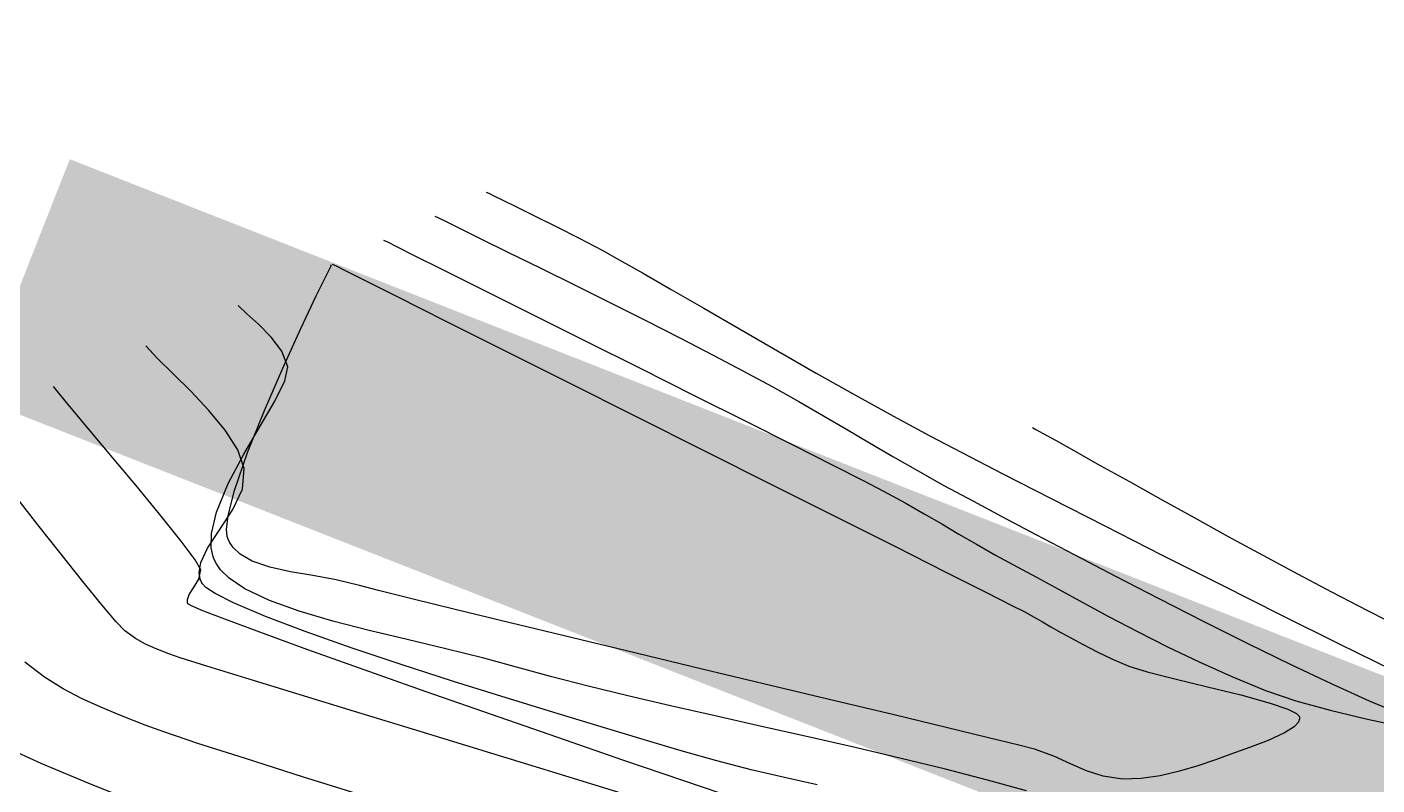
# Model space of a CAD drawing. Header units: feet. Extents: x 26064 to 27719, y 16802 to 28989.
# Drawn here: x 26213.23 to 26255.41, y 18104.32 to 18128 of the extents above; entities that cross this region are included whole.
import ezdxf

# ---------------------------------------------------------------- set-up
doc = ezdxf.new("R2010")
doc.units = ezdxf.units.FT
doc.header["$LTSCALE"] = 50
doc.header["$MEASUREMENT"] = 0
doc.linetypes.add('HIDDEN', pattern=[0.375, 0.25, -0.125])
doc.linetypes.add('HIDN25', pattern=[0.0938, 0.0625, -0.0313])
for name, color, linetype in [('CONT-MJR', 160, 'HIDDEN'), ('CONT-MNR', 55, 'HIDN25'), ('WATER', 5, 'Continuous')]:
    doc.layers.add(name, color=color, linetype=linetype)

msp = doc.modelspace()

# ---------------------------------------------------------------- linework, layer by layer
at = {"layer": 'CONT-MJR', "color": 7}
for p, q in [((26224.37288, 18121.34362, 590), (26224.49274, 18121.28346, 590)), ((26224.49274, 18121.28346, 590), (26224.77754, 18121.14076, 590)), ((26224.77754, 18121.14076, 590), (26225.3093, 18120.87475, 590)), ((26225.3093, 18120.87475, 590), (26226.19084, 18120.43427, 590)), ((26226.19084, 18120.43427, 590), (26227.52141, 18119.76979, 590)), ((26227.52141, 18119.76979, 590), (26229.04302, 18119.00992, 590)), ((26220.09692, 18119.03664, 590), (26219.83063, 18119.30297, 590)), ((26220.46901, 18118.70366, 590), (26220.09692, 18119.03664, 590)), ((26229.04302, 18119.00992, 590), (26230.68818, 18118.188, 590)), ((26220.86249, 18118.31157, 590), (26220.46901, 18118.70366, 590)), ((26221.1929, 18117.86789, 590), (26220.86249, 18118.31157, 590)), ((26230.68818, 18118.188, 590), (26232.38937, 18117.33739, 590)), ((26221.37582, 18117.38016, 590), (26221.1929, 18117.86789, 590)), ((26221.28527, 18116.94443, 590), (26221.37582, 18117.38016, 590)), ((26232.38937, 18117.33739, 590), (26234.07907, 18116.49143, 590)), ((26220.96903, 18116.30772, 590), (26221.28527, 18116.94443, 590)), ((26234.07907, 18116.49143, 590), (26235.68979, 18115.68347, 590)), ((26220.51217, 18115.52463, 590), (26220.96903, 18116.30772, 590)), ((26235.68979, 18115.68347, 590), (26237.15402, 18114.94686, 590)), ((26219.99974, 18114.64975, 590), (26220.51217, 18115.52463, 590)), ((26237.15402, 18114.94686, 590), (26238.40424, 18114.31496, 590)), ((26219.5168, 18113.7377, 590), (26219.99974, 18114.64975, 590)), ((26238.40424, 18114.31496, 590), (26239.37294, 18113.82111, 590)), ((26219.14841, 18112.84308, 590), (26219.5168, 18113.7377, 590)), ((26239.37294, 18113.82111, 590), (26239.99262, 18113.49867, 590)), ((26239.99262, 18113.49867, 590), (26240.66739, 18113.13075, 590)), ((26240.66739, 18113.13075, 590), (26241.26356, 18112.79264, 590)), ((26218.99332, 18112.17662, 590), (26219.14841, 18112.84308, 590)), ((26241.26356, 18112.79264, 590), (26241.81261, 18112.4725, 590)), ((26241.81261, 18112.4725, 590), (26242.34603, 18112.1585, 590)), ((26218.98704, 18111.72385, 590), (26218.99332, 18112.17662, 590)), ((26242.34603, 18112.1585, 590), (26242.89529, 18111.83879, 590)), ((26242.89529, 18111.83879, 590), (26243.49188, 18111.50152, 590)), ((26219.04546, 18111.45097, 590), (26218.98704, 18111.72385, 590)), ((26219.09549, 18111.32453, 590), (26219.04546, 18111.45097, 590)), ((26243.49188, 18111.50152, 590), (26244.16728, 18111.13486, 590)), ((26219.14652, 18111.22742, 590), (26219.09549, 18111.32453, 590)), ((26219.27889, 18111.04015, 590), (26219.14652, 18111.22742, 590)), ((26219.54895, 18110.7756, 590), (26219.27889, 18111.04015, 590)), ((26244.16728, 18111.13486, 590), (26244.77351, 18110.80745, 590)), ((26220.03079, 18110.45046, 590), (26219.54895, 18110.7756, 590)), ((26244.77351, 18110.80745, 590), (26245.45946, 18110.43127, 590)), ((26220.80356, 18110.08209, 590), (26220.03079, 18110.45046, 590)), ((26245.45946, 18110.43127, 590), (26246.21842, 18110.01637, 590)), ((26221.73307, 18109.74787, 590), (26220.80356, 18110.08209, 590)), ((26222.78432, 18109.43904, 590), (26221.73307, 18109.74787, 590)), ((26246.21842, 18110.01637, 590), (26247.04366, 18109.57276, 590)), ((26223.9223, 18109.14689, 590), (26222.78432, 18109.43904, 590)), ((26247.04366, 18109.57276, 590), (26247.92848, 18109.11049, 590)), ((26225.11202, 18108.86268, 590), (26223.9223, 18109.14689, 590)), ((26226.31847, 18108.57768, 590), (26225.11202, 18108.86268, 590)), ((26247.92848, 18109.11049, 590), (26248.86615, 18108.63959, 590)), ((26227.50665, 18108.28316, 590), (26226.31847, 18108.57768, 590)), ((26248.86615, 18108.63959, 590), (26249.84995, 18108.17009, 590)), ((26228.64156, 18107.97039, 590), (26227.50665, 18108.28316, 590)), ((26249.84995, 18108.17009, 590), (26250.87316, 18107.71202, 590)), ((26229.63191, 18107.69313, 590), (26228.64156, 18107.97039, 590)), ((26230.75972, 18107.40363, 590), (26229.63191, 18107.69313, 590)), ((26250.87316, 18107.71202, 590), (26251.92908, 18107.27541, 590)), ((26232.00161, 18107.10322, 590), (26230.75972, 18107.40363, 590)), ((26251.92908, 18107.27541, 590), (26252.87549, 18106.94942, 590)), ((26233.33422, 18106.79327, 590), (26232.00161, 18107.10322, 590)), ((26234.73419, 18106.47513, 590), (26233.33422, 18106.79327, 590)), ((26252.87549, 18106.94942, 590), (26253.94682, 18106.65458, 590)), ((26236.17816, 18106.15017, 590), (26234.73419, 18106.47513, 590)), ((26253.94682, 18106.65458, 590), (26255.11767, 18106.37852, 590)), ((26255.11767, 18106.37852, 590), (26256.36261, 18106.10884, 590)), ((26237.64274, 18105.81973, 590), (26236.17816, 18106.15017, 590)), ((26239.10459, 18105.48517, 590), (26237.64274, 18105.81973, 590)), ((26240.54034, 18105.14785, 590), (26239.10459, 18105.48517, 590)), ((26213.66862, 18104.98877, 595), (26212.93884, 18105.32074, 595)), ((26241.92662, 18104.80912, 590), (26240.54034, 18105.14785, 590)), ((26214.43903, 18104.66565, 595), (26213.66862, 18104.98877, 595)), ((26215.26941, 18104.32907, 595), (26214.43903, 18104.66565, 595)), ((26243.24006, 18104.47034, 590), (26241.92662, 18104.80912, 590)), ((26216.1791, 18103.95674, 595), (26215.26941, 18104.32907, 595)), ((26244.45731, 18104.13286, 590), (26243.24006, 18104.47034, 590))]:
    msp.add_line(p, q, dxfattribs=at)
at = {"layer": 'CONT-MNR', "color": 7}
for p, q in [((26227.58087, 18122.84238, 592), (26227.65564, 18122.80497, 592)), ((26227.65564, 18122.80497, 592), (26227.8194, 18122.72379, 592)), ((26226.0862, 18122.0382, 591), (26226.32678, 18121.9182, 591)), ((26226.32678, 18121.9182, 591), (26226.73869, 18121.71388, 591)), ((26230.48672, 18121.39857, 592), (26231.20019, 18121.02458, 592)), ((26228.27898, 18120.95418, 591), (26229.28252, 18120.45928, 591)), ((26231.20019, 18121.02458, 592), (26231.73554, 18120.72927, 592)), ((26222.72967, 18120.53863, 589), (26222.7351, 18120.54957, 589)), ((26222.76889, 18120.59424, 589), (26222.89154, 18120.53265, 589)), ((26222.89154, 18120.53265, 589), (26223.19281, 18120.38141, 589)), ((26229.28252, 18120.45928, 591), (26230.35208, 18119.93011, 591)), ((26232.46402, 18120.31453, 592), (26233.3539, 18119.80147, 592)), ((26222.26945, 18119.59658, 589), (26222.55487, 18120.18455, 589)), ((26221.78589, 18118.57614, 589), (26222.26945, 18119.59658, 589)), ((26233.3539, 18119.80147, 592), (26234.37344, 18119.21118, 592)), ((26234.37344, 18119.21118, 592), (26235.49089, 18118.56475, 592)), ((26221.22278, 18117.34454, 589), (26221.78589, 18118.57614, 589)), ((26217.29619, 18117.65068, 591), (26216.94357, 18118.03471, 591)), ((26236.67453, 18117.88327, 592), (26237.89261, 18117.18784, 592)), ((26217.78489, 18117.17035, 591), (26217.29619, 18117.65068, 591)), ((26230.12585, 18116.90284, 589), (26232.2395, 18115.84227, 589)), ((26237.89261, 18117.18784, 592), (26239.11338, 18116.49954, 592)), ((26237.34595, 18116.29736, 591), (26238.11223, 18115.85643, 591)), ((26215.89985, 18114.55449, 592), (26215.15447, 18115.44382, 592)), ((26238.84026, 18115.43015, 591), (26239.55563, 18115.00889, 591)), ((26220.01654, 18114.21075, 591), (26219.81302, 18114.79263, 591)), ((26234.39409, 18114.76102, 589), (26236.5154, 18113.69625, 589)), ((26239.55563, 18115.00889, 591), (26240.28388, 18114.58304, 591)), ((26240.28388, 18114.58304, 591), (26241.0506, 18114.14299, 591)), ((26241.0506, 18114.14299, 591), (26241.88134, 18113.67912, 591)), ((26246.76485, 18114.30461, 593), (26247.67649, 18113.795, 593)), ((26219.51608, 18112.74172, 589), (26219.71326, 18113.51881, 589)), ((26236.5154, 18113.69625, 589), (26238.52924, 18112.68515, 589)), ((26247.67649, 18113.795, 593), (26248.65949, 18113.2473, 593)), ((26242.80168, 18113.1818, 591), (26243.69353, 18112.70791, 591)), ((26219.25655, 18112.30472, 591), (26219.66202, 18112.92352, 591)), ((26214.29344, 18111.52952, 593), (26213.5675, 18112.44911, 593)), ((26219.48581, 18112.0779, 589), (26219.46541, 18112.29606, 589)), ((26219.51384, 18111.99523, 589), (26219.48581, 18112.0779, 589)), ((26219.67596, 18111.7385, 589), (26219.56128, 18111.90387, 589)), ((26244.75305, 18112.1463, 591), (26245.9461, 18111.51742, 591)), ((26214.97523, 18110.67462, 593), (26214.29344, 18111.52952, 593)), ((26220.26075, 18111.31407, 589), (26219.89399, 18111.52986, 589)), ((26245.9461, 18111.51742, 591), (26247.2385, 18110.84174, 591)), ((26251.84928, 18111.4949, 593), (26252.93036, 18110.91409, 593)), ((26241.93761, 18110.97264, 589), (26243.18374, 18110.34557, 589)), ((26215.5655, 18109.94822, 593), (26214.97523, 18110.67462, 593)), ((26218.70808, 18110.60389, 591), (26218.67713, 18110.65384, 591)), ((26218.8196, 18110.49335, 591), (26218.70808, 18110.60389, 591)), ((26222.89251, 18110.73086, 589), (26222.16547, 18110.86233, 589)), ((26223.61684, 18110.55359, 589), (26222.89251, 18110.73086, 589)), ((26218.29766, 18110.26474, 592), (26218.43115, 18110.47429, 592)), ((26219.1037, 18110.30277, 591), (26218.8196, 18110.49335, 591)), ((26219.68045, 18110.0074, 591), (26219.1037, 18110.30277, 591)), ((26218.25877, 18109.98314, 592), (26218.24403, 18110.02681, 592)), ((26218.67029, 18109.78478, 592), (26218.37293, 18109.91423, 592)), ((26219.32378, 18109.52755, 592), (26218.67029, 18109.78478, 592)), ((26228.33057, 18109.38004, 589), (26226.64676, 18109.78871, 589)), ((26244.38883, 18109.73572, 589), (26244.69783, 18109.5648, 589)), ((26244.69783, 18109.5648, 589), (26244.96068, 18109.41146, 589)), ((26244.96068, 18109.41146, 589), (26245.22362, 18109.2583, 589)), ((26216.61426, 18108.89389, 593), (26216.28204, 18109.13614, 593)), ((26245.22362, 18109.2583, 589), (26245.53288, 18109.08792, 589)), ((26245.84775, 18108.91666, 589), (26246.22862, 18108.70923, 589)), ((26217.65591, 18108.41423, 593), (26217.26656, 18108.57285, 593)), ((26223.76457, 18107.91445, 592), (26222.00503, 18108.54213, 592)), ((26254.21292, 18108.74297, 592), (26255.90669, 18107.90898, 592)), ((26213.77559, 18107.69199, 594), (26213.16052, 18108.15963, 594)), ((26218.01986, 18108.29288, 593), (26217.65591, 18108.41423, 593)), ((26220.06498, 18107.65905, 593), (26218.84311, 18108.03535, 593)), ((26226.5545, 18107.55272, 591), (26224.92071, 18108.08001, 591)), ((26247.65998, 18108.03025, 589), (26248.23022, 18107.85464, 589)), ((26252.71856, 18108.0803, 591), (26253.9954, 18107.47759, 591)), ((26214.35769, 18107.32292, 594), (26213.77559, 18107.69199, 594)), ((26221.62478, 18107.18137, 593), (26220.06498, 18107.65905, 593)), ((26225.70355, 18107.23078, 592), (26223.76457, 18107.91445, 592)), ((26248.23022, 18107.85464, 589), (26249.09476, 18107.63584, 589)), ((26214.93486, 18107.02008, 594), (26214.35769, 18107.32292, 594)), ((26238.47349, 18106.95006, 589), (26236.4617, 18107.43086, 589)), ((26215.53519, 18106.75113, 594), (26214.93486, 18107.02008, 594)), ((26240.32888, 18106.50592, 589), (26238.47349, 18106.95006, 589)), ((26255.16666, 18106.95086, 591), (26256.19817, 18106.52058, 591)), ((26231.27297, 18106.09974, 591), (26229.79062, 18106.54771, 591)), ((26241.95388, 18106.11545, 589), (26240.32888, 18106.50592, 589)), ((26252.98011, 18106.47137, 589), (26252.99429, 18106.43418, 589)), ((26217.49977, 18105.97527, 594), (26216.91751, 18106.18549, 594)), ((26232.58485, 18105.70794, 591), (26231.27297, 18106.09974, 591)), ((26243.27451, 18105.79569, 589), (26241.95388, 18106.11545, 589)), ((26220.05445, 18105.14193, 594), (26218.5712, 18105.61966, 594)), ((26231.84848, 18105.09865, 592), (26229.82038, 18105.79739, 592)), ((26244.70661, 18105.43637, 589), (26244.21675, 18105.56365, 589)), ((26251.42293, 18105.49345, 589), (26250.84919, 18105.28436, 589)), ((26233.75654, 18104.44587, 592), (26231.84848, 18105.09865, 592)), ((26234.77876, 18105.07282, 591), (26233.66628, 18105.38719, 591)), ((26250.36251, 18105.10517, 589), (26249.81824, 18104.91946, 589)), ((26236.8956, 18104.54793, 591), (26235.8519, 18104.79615, 591)), ((26249.23622, 18104.74693, 589), (26248.63633, 18104.60727, 589)), ((26247.46238, 18104.50536, 589), (26246.85394, 18104.59257, 589))]:
    msp.add_line(p, q, dxfattribs=at)
at = {"layer": 'CONT-MNR', "color": 7, "extrusion": (-0.4408, -0.897605, 0)}
msp.add_line((26227.8194, 18122.72379, 592), (26228.09794, 18122.587, 592), dxfattribs=at)
at = {"layer": 'CONT-MNR', "color": 7, "extrusion": (0.439204, 0.898387, 0)}
msp.add_line((26228.09794, 18122.587, 592), (26228.52343, 18122.37899, 592), dxfattribs=at)
at = {"layer": 'CONT-MNR', "color": 7, "extrusion": (-0.440617, -0.897695, 0)}
msp.add_line((26228.52343, 18122.37899, 592), (26229.12647, 18122.083, 592), dxfattribs=at)
at = {"layer": 'CONT-MNR', "color": 7, "extrusion": (-0.448111, -0.893978, 0)}
msp.add_line((26225.97688, 18122.093, 591), (26226.0862, 18122.0382, 591), dxfattribs=at)
at = {"layer": 'CONT-MNR', "color": 7, "extrusion": (-0.445435, -0.895314, 0)}
msp.add_line((26229.12647, 18122.083, 592), (26229.78819, 18121.75378, 592), dxfattribs=at)
at = {"layer": 'CONT-MNR', "color": 7, "extrusion": (0.442776, 0.896632, 0)}
msp.add_line((26226.73869, 18121.71388, 591), (26227.3727, 18121.4008, 591), dxfattribs=at)
at = {"layer": 'CONT-MNR', "color": 7, "extrusion": (-0.453276, -0.89137, 0)}
msp.add_line((26229.78819, 18121.75378, 592), (26230.48672, 18121.39857, 592), dxfattribs=at)
at = {"layer": 'CONT-MNR', "color": 7, "extrusion": (-0.442035, -0.896998, 0)}
msp.add_line((26227.3727, 18121.4008, 591), (26228.27898, 18120.95418, 591), dxfattribs=at)
at = {"layer": 'CONT-MNR', "color": 7, "extrusion": (0.494753, 0.869034, 0)}
msp.add_line((26231.73554, 18120.72927, 592), (26232.46402, 18120.31453, 592), dxfattribs=at)
at = {"layer": 'CONT-MNR', "color": 7, "extrusion": (0.897043, -0.441943, 0)}
msp.add_line((26222.55487, 18120.18455, 589), (26222.68769, 18120.45415, 589), dxfattribs=at)
at = {"layer": 'CONT-MNR', "color": 7, "extrusion": (0.895562, -0.444936, 0)}
msp.add_line((26222.68769, 18120.45415, 589), (26222.72967, 18120.53863, 589), dxfattribs=at)
at = {"layer": 'CONT-MNR', "color": 7, "extrusion": (0.772079, 0.635527, 0)}
msp.add_line((26222.72391, 18120.56369, 589), (26222.71769, 18120.57124, 589), dxfattribs=at)
at = {"layer": 'CONT-MNR', "color": 7, "extrusion": (0.77788, 0.628413, 0)}
msp.add_line((26222.73327, 18120.55209, 589), (26222.72391, 18120.56369, 589), dxfattribs=at)
at = {"layer": 'CONT-MNR', "color": 7, "extrusion": (0.809343, 0.587337, 0)}
msp.add_line((26222.7351, 18120.54957, 589), (26222.73327, 18120.55209, 589), dxfattribs=at)
at = {"layer": 'CONT-MNR', "color": 7, "extrusion": (-0.448552, -0.893757, 0)}
msp.add_line((26223.19281, 18120.38141, 589), (26223.77572, 18120.08886, 589), dxfattribs=at)
at = {"layer": 'CONT-MNR', "color": 7, "extrusion": (-0.44848, -0.893793, 0)}
msp.add_line((26223.77572, 18120.08886, 589), (26224.77257, 18119.58867, 589), dxfattribs=at)
at = {"layer": 'CONT-MNR', "color": 7, "extrusion": (0.445416, 0.895324, 0)}
msp.add_line((26230.35208, 18119.93011, 591), (26231.45639, 18119.38072, 591), dxfattribs=at)
at = {"layer": 'CONT-MNR', "color": 7, "extrusion": (-0.448442, -0.893812, 0)}
msp.add_line((26224.77257, 18119.58867, 589), (26226.31817, 18118.81321, 589), dxfattribs=at)
at = {"layer": 'CONT-MNR', "color": 7, "extrusion": (0.448284, 0.893891, 0)}
msp.add_line((26231.45639, 18119.38072, 591), (26232.56423, 18118.82515, 591), dxfattribs=at)
at = {"layer": 'CONT-MNR', "color": 7, "extrusion": (-0.448434, -0.893816, 0)}
msp.add_line((26226.31817, 18118.81321, 589), (26228.12734, 18117.90554, 589), dxfattribs=at)
at = {"layer": 'CONT-MNR', "color": 7, "extrusion": (0.452277, 0.891877, 0)}
msp.add_line((26232.56423, 18118.82515, 591), (26233.64434, 18118.27741, 591), dxfattribs=at)
at = {"layer": 'CONT-MNR', "color": 7, "extrusion": (-0.49896, -0.866625, 0)}
msp.add_line((26235.49089, 18118.56475, 592), (26236.67453, 18117.88327, 592), dxfattribs=at)
at = {"layer": 'CONT-MNR', "color": 7, "extrusion": (-0.457825, -0.889042, 0)}
msp.add_line((26233.64434, 18118.27741, 591), (26234.66548, 18117.75156, 591), dxfattribs=at)
at = {"layer": 'CONT-MNR', "color": 7, "extrusion": (0.448447, 0.893809, 0)}
msp.add_line((26228.12734, 18117.90554, 589), (26230.12585, 18116.90284, 589), dxfattribs=at)
at = {"layer": 'CONT-MNR', "color": 7, "extrusion": (-0.465728, -0.884928, 0)}
msp.add_line((26234.66548, 18117.75156, 591), (26235.59641, 18117.26163, 591), dxfattribs=at)
at = {"layer": 'CONT-MNR', "color": 7, "extrusion": (0.917309, -0.398176, 0)}
msp.add_line((26220.64584, 18116.01538, 589), (26221.22278, 18117.34454, 589), dxfattribs=at)
at = {"layer": 'CONT-MNR', "color": 7, "extrusion": (-0.701294, -0.712872, 0)}
msp.add_line((26218.34529, 18116.61905, 591), (26217.78489, 18117.17035, 591), dxfattribs=at)
at = {"layer": 'CONT-MNR', "color": 7, "extrusion": (-0.477048, -0.878877, 0)}
msp.add_line((26235.59641, 18117.26163, 591), (26236.51586, 18116.76255, 591), dxfattribs=at)
at = {"layer": 'CONT-MNR', "color": 7, "extrusion": (0.772535, 0.634973, 0)}
msp.add_line((26214.51558, 18116.20792, 592), (26214.05651, 18116.76644, 592), dxfattribs=at)
at = {"layer": 'CONT-MNR', "color": 7, "extrusion": (0.724609, 0.68916, 0)}
msp.add_line((26218.91303, 18116.02211, 591), (26218.34529, 18116.61905, 591), dxfattribs=at)
at = {"layer": 'CONT-MNR', "color": 7, "extrusion": (0.488881, 0.872351, 0)}
msp.add_line((26236.51586, 18116.76255, 591), (26237.34595, 18116.29736, 591), dxfattribs=at)
at = {"layer": 'CONT-MNR', "color": 7, "extrusion": (-0.484513, -0.874784, 0)}
msp.add_line((26239.11338, 18116.49954, 592), (26240.30512, 18115.83948, 592), dxfattribs=at)
at = {"layer": 'CONT-MNR', "color": 7, "extrusion": (0.767162, 0.641454, 0)}
msp.add_line((26215.15447, 18115.44382, 592), (26214.51558, 18116.20792, 592), dxfattribs=at)
at = {"layer": 'CONT-MNR', "color": 7, "extrusion": (0.770472, 0.637473, 0)}
msp.add_line((26219.42373, 18115.40486, 591), (26218.91303, 18116.02211, 591), dxfattribs=at)
at = {"layer": 'CONT-MNR', "color": 7, "extrusion": (0.928518, -0.371288, 0)}
msp.add_line((26220.12076, 18114.70227, 589), (26220.64584, 18116.01538, 589), dxfattribs=at)
at = {"layer": 'CONT-MNR', "color": 7, "extrusion": (-0.448527, -0.893769, 0)}
msp.add_line((26232.2395, 18115.84227, 589), (26234.39409, 18114.76102, 589), dxfattribs=at)
at = {"layer": 'CONT-MNR', "color": 7, "extrusion": (0.505282, 0.862954, 0)}
msp.add_line((26238.11223, 18115.85643, 591), (26238.84026, 18115.43015, 591), dxfattribs=at)
at = {"layer": 'CONT-MNR', "color": 7, "extrusion": (-0.475162, -0.879899, 0)}
msp.add_line((26240.30512, 18115.83948, 592), (26241.43607, 18115.22874, 592), dxfattribs=at)
at = {"layer": 'CONT-MNR', "color": 7, "extrusion": (0.843853, 0.536575, 0)}
msp.add_line((26219.81302, 18114.79263, 591), (26219.42373, 18115.40486, 591), dxfattribs=at)
at = {"layer": 'CONT-MNR', "color": 7, "extrusion": (-0.465025, -0.885298, 0)}
msp.add_line((26241.43607, 18115.22874, 592), (26242.43476, 18114.70415, 592), dxfattribs=at)
at = {"layer": 'CONT-MNR', "color": 7, "extrusion": (0.482006, 0.876168, 0)}
msp.add_line((26244.64542, 18115.48563, 593), (26244.75135, 18115.42735, 593), dxfattribs=at)
at = {"layer": 'CONT-MNR', "color": 7, "extrusion": (-0.483725, -0.87522, 0)}
msp.add_line((26244.75135, 18115.42735, 593), (26244.98016, 18115.30089, 593), dxfattribs=at)
at = {"layer": 'CONT-MNR', "color": 7, "extrusion": (-0.485762, -0.874091, 0)}
msp.add_line((26244.98016, 18115.30089, 593), (26245.36352, 18115.08785, 593), dxfattribs=at)
at = {"layer": 'CONT-MNR', "color": 7, "extrusion": (0.48742, 0.873167, 0)}
msp.add_line((26245.36352, 18115.08785, 593), (26245.9433, 18114.7642, 593), dxfattribs=at)
at = {"layer": 'CONT-MNR', "color": 7, "extrusion": (0.488219, 0.872721, 0)}
msp.add_line((26245.9433, 18114.7642, 593), (26246.76485, 18114.30461, 593), dxfattribs=at)
at = {"layer": 'CONT-MNR', "color": 7, "extrusion": (0.768217, 0.64019, 0)}
msp.add_line((26216.67838, 18113.62027, 592), (26215.89985, 18114.55449, 592), dxfattribs=at)
at = {"layer": 'CONT-MNR', "color": 7, "extrusion": (0.945519, -0.325566, 0)}
msp.add_line((26219.71326, 18113.51881, 589), (26220.12076, 18114.70227, 589), dxfattribs=at)
at = {"layer": 'CONT-MNR', "color": 7, "extrusion": (-0.45985, -0.887996, 0)}
msp.add_line((26242.43476, 18114.70415, 592), (26243.71655, 18114.04038, 592), dxfattribs=at)
at = {"layer": 'CONT-MNR', "color": 7, "extrusion": (0.996011, -0.08923, 0)}
msp.add_line((26219.9584, 18113.56182, 591), (26220.01654, 18114.21075, 591), dxfattribs=at)
at = {"layer": 'CONT-MNR', "color": 7, "extrusion": (0.456546, 0.8897, 0)}
msp.add_line((26243.71655, 18114.04038, 592), (26245.22537, 18113.26613, 592), dxfattribs=at)
at = {"layer": 'CONT-MNR', "color": 7, "extrusion": (0.772697, 0.634774, 0)}
msp.add_line((26217.41672, 18112.7215, 592), (26216.67838, 18113.62027, 592), dxfattribs=at)
at = {"layer": 'CONT-MNR', "color": 7, "extrusion": (0.906993, -0.421146, 0)}
msp.add_line((26219.66202, 18112.92352, 591), (26219.9584, 18113.56182, 591), dxfattribs=at)
at = {"layer": 'CONT-MNR', "color": 7, "extrusion": (-0.475397, -0.879771, 0)}
msp.add_line((26241.88134, 18113.67912, 591), (26242.80168, 18113.1818, 591), dxfattribs=at)
at = {"layer": 'CONT-MNR', "color": 7, "extrusion": (0.786524, 0.61756, 0)}
msp.add_line((26213.5675, 18112.44911, 593), (26212.84477, 18113.36958, 593), dxfattribs=at)
at = {"layer": 'CONT-MNR', "color": 7, "extrusion": (-0.454032, -0.890985, 0)}
msp.add_line((26245.22537, 18113.26613, 592), (26246.90517, 18112.41013, 592), dxfattribs=at)
at = {"layer": 'CONT-MNR', "color": 7, "extrusion": (-0.484689, -0.874687, 0)}
msp.add_line((26248.65949, 18113.2473, 593), (26249.69511, 18112.67343, 593), dxfattribs=at)
at = {"layer": 'CONT-MNR', "color": 7, "extrusion": (0.781628, 0.623745, 0)}
msp.add_line((26218.04154, 18111.93852, 592), (26217.41672, 18112.7215, 592), dxfattribs=at)
at = {"layer": 'CONT-MNR', "color": 7, "extrusion": (0.993599, -0.112966, 0)}
msp.add_line((26219.46541, 18112.29606, 589), (26219.51608, 18112.74172, 589), dxfattribs=at)
at = {"layer": 'CONT-MNR', "color": 7, "extrusion": (0.44885, 0.893607, 0)}
msp.add_line((26238.52924, 18112.68515, 589), (26240.36137, 18111.76489, 589), dxfattribs=at)
at = {"layer": 'CONT-MNR', "color": 7, "extrusion": (-0.468337, -0.88355, 0)}
msp.add_line((26243.69353, 18112.70791, 591), (26244.75305, 18112.1463, 591), dxfattribs=at)
at = {"layer": 'CONT-MNR', "color": 7, "extrusion": (-0.481842, -0.876258, 0)}
msp.add_line((26249.69511, 18112.67343, 593), (26250.76462, 18112.08532, 593), dxfattribs=at)
at = {"layer": 'CONT-MNR', "color": 7, "extrusion": (0.837395, -0.546598, 0)}
msp.add_line((26218.87114, 18111.71427, 591), (26219.25655, 18112.30472, 591), dxfattribs=at)
at = {"layer": 'CONT-MNR', "color": 7, "extrusion": (-0.451851, -0.892094, 0)}
msp.add_line((26246.90517, 18112.41013, 592), (26248.69989, 18111.5011, 592), dxfattribs=at)
at = {"layer": 'CONT-MNR', "color": 7, "extrusion": (0.801418, 0.598104, 0)}
msp.add_line((26218.4795, 18111.35169, 592), (26218.04154, 18111.93852, 592), dxfattribs=at)
at = {"layer": 'CONT-MNR', "color": 7, "extrusion": (0.887497, 0.460813, 0)}
msp.add_line((26219.56128, 18111.90387, 589), (26219.51384, 18111.99523, 589), dxfattribs=at)
at = {"layer": 'CONT-MNR', "color": 7, "extrusion": (0.478095, 0.878308, 0)}
msp.add_line((26250.76462, 18112.08532, 593), (26251.84928, 18111.4949, 593), dxfattribs=at)
at = {"layer": 'CONT-MNR', "color": 7, "extrusion": (0.906994, -0.421143, 0)}
msp.add_line((26218.66405, 18111.26827, 591), (26218.87114, 18111.71427, 591), dxfattribs=at)
at = {"layer": 'CONT-MNR', "color": 7, "extrusion": (-0.69138, -0.722491, 0)}
msp.add_line((26219.89399, 18111.52986, 589), (26219.67596, 18111.7385, 589), dxfattribs=at)
at = {"layer": 'CONT-MNR', "color": 7, "extrusion": (-0.449086, -0.893488, 0)}
msp.add_line((26240.36137, 18111.76489, 589), (26241.93761, 18110.97264, 589), dxfattribs=at)
at = {"layer": 'CONT-MNR', "color": 7, "extrusion": (-0.449743, -0.893158, 0)}
msp.add_line((26248.69989, 18111.5011, 592), (26250.55346, 18110.56775, 592), dxfattribs=at)
at = {"layer": 'CONT-MNR', "color": 7, "extrusion": (0.867741, 0.497017, 0)}
msp.add_line((26218.65726, 18111.04134, 592), (26218.4795, 18111.35169, 592), dxfattribs=at)
at = {"layer": 'CONT-MNR', "color": 7, "extrusion": (0.982364, -0.186978, 0)}
msp.add_line((26218.60233, 18110.75277, 592), (26218.65726, 18111.04134, 592), dxfattribs=at)
at = {"layer": 'CONT-MNR', "color": 7, "extrusion": (0.986305, -0.164932, 0)}
msp.add_line((26218.61118, 18110.95212, 591), (26218.66405, 18111.26827, 591), dxfattribs=at)
at = {"layer": 'CONT-MNR', "color": 7, "extrusion": (-0.326592, -0.945165, 0)}
msp.add_line((26220.82033, 18111.12071, 589), (26220.26075, 18111.31407, 589), dxfattribs=at)
at = {"layer": 'CONT-MNR', "color": 7, "extrusion": (-0.211508, -0.977376, 0)}
msp.add_line((26221.465, 18110.9812, 589), (26220.82033, 18111.12071, 589), dxfattribs=at)
at = {"layer": 'CONT-MNR', "color": 7, "extrusion": (-0.167315, -0.985903, 0)}
msp.add_line((26222.16547, 18110.86233, 589), (26221.465, 18110.9812, 589), dxfattribs=at)
at = {"layer": 'CONT-MNR', "color": 7, "extrusion": (0.85193, -0.523656, 0)}
msp.add_line((26218.43115, 18110.47429, 592), (26218.60233, 18110.75277, 592), dxfattribs=at)
at = {"layer": 'CONT-MNR', "color": 7, "extrusion": (0.989719, 0.143023, 0)}
msp.add_line((26218.64022, 18110.75116, 591), (26218.61118, 18110.95212, 591), dxfattribs=at)
at = {"layer": 'CONT-MNR', "color": 7, "extrusion": (0.935035, 0.354555, 0)}
msp.add_line((26218.67713, 18110.65384, 591), (26218.64022, 18110.75116, 591), dxfattribs=at)
at = {"layer": 'CONT-MNR', "color": 7, "extrusion": (-0.259663, -0.965699, 0)}
msp.add_line((26224.2159, 18110.39251, 589), (26223.61684, 18110.55359, 589), dxfattribs=at)
at = {"layer": 'CONT-MNR', "color": 7, "extrusion": (-0.459323, -0.888269, 0)}
msp.add_line((26247.2385, 18110.84174, 591), (26248.5961, 18110.13972, 591), dxfattribs=at)
at = {"layer": 'CONT-MNR', "color": 7, "extrusion": (-0.447509, -0.894279, 0)}
msp.add_line((26250.55346, 18110.56775, 592), (26252.40982, 18109.6388, 592), dxfattribs=at)
at = {"layer": 'CONT-MNR', "color": 7, "extrusion": (0.467073, 0.884219, 0)}
msp.add_line((26252.93036, 18110.91409, 593), (26253.98912, 18110.35482, 593), dxfattribs=at)
at = {"layer": 'CONT-MNR', "color": 7, "extrusion": (0.937128, -0.348985, 0)}
msp.add_line((26218.24312, 18110.11828, 592), (26218.29766, 18110.26474, 592), dxfattribs=at)
at = {"layer": 'CONT-MNR', "color": 7, "extrusion": (0.999951, 0.009928, 0)}
msp.add_line((26218.24403, 18110.02681, 592), (26218.24312, 18110.11828, 592), dxfattribs=at)
at = {"layer": 'CONT-MNR', "color": 7, "extrusion": (-0.244277, -0.969705, 0)}
msp.add_line((26225.25054, 18110.13187, 589), (26224.2159, 18110.39251, 589), dxfattribs=at)
at = {"layer": 'CONT-MNR', "color": 7, "extrusion": (-0.238677, -0.971099, 0)}
msp.add_line((26226.64676, 18109.78871, 589), (26225.25054, 18110.13187, 589), dxfattribs=at)
at = {"layer": 'CONT-MNR', "color": 7, "extrusion": (-0.450429, -0.892812, 0)}
msp.add_line((26243.18374, 18110.34557, 589), (26244.02555, 18109.92088, 589), dxfattribs=at)
at = {"layer": 'CONT-MNR', "color": 7, "extrusion": (-0.454161, -0.89092, 0)}
msp.add_line((26248.5961, 18110.13972, 591), (26249.98476, 18109.43184, 591), dxfattribs=at)
at = {"layer": 'CONT-MNR', "color": 7, "extrusion": (0.460269, 0.887779, 0)}
msp.add_line((26253.98912, 18110.35482, 593), (26255.11226, 18109.77253, 593), dxfattribs=at)
at = {"layer": 'CONT-MNR', "color": 7, "extrusion": (0.763762, 0.645498, 0)}
msp.add_line((26216.01689, 18109.41412, 593), (26215.5655, 18109.94822, 593), dxfattribs=at)
at = {"layer": 'CONT-MNR', "color": 7, "extrusion": (0.689695, 0.7241, 0)}
msp.add_line((26218.27547, 18109.96723, 592), (26218.25877, 18109.98314, 592), dxfattribs=at)
at = {"layer": 'CONT-MNR', "color": 7, "extrusion": (-0.477797, -0.87847, 0)}
msp.add_line((26218.37293, 18109.91423, 592), (26218.27547, 18109.96723, 592), dxfattribs=at)
at = {"layer": 'CONT-MNR', "color": 7, "extrusion": (-0.392396, -0.919797, 0)}
msp.add_line((26220.6763, 18109.58256, 591), (26219.68045, 18110.0074, 591), dxfattribs=at)
at = {"layer": 'CONT-MNR', "color": 7, "extrusion": (0.454103, 0.890949, 0)}
msp.add_line((26244.02555, 18109.92088, 589), (26244.38883, 18109.73572, 589), dxfattribs=at)
at = {"layer": 'CONT-MNR', "color": 7, "extrusion": (-0.455538, -0.890216, 0)}
msp.add_line((26255.11226, 18109.77253, 593), (26256.36412, 18109.13193, 593), dxfattribs=at)
at = {"layer": 'CONT-MNR', "color": 7, "extrusion": (0.723601, 0.690219, 0)}
msp.add_line((26216.28204, 18109.13614, 593), (26216.01689, 18109.41412, 593), dxfattribs=at)
at = {"layer": 'CONT-MNR', "color": 7, "extrusion": (0.349876, 0.936796, 0)}
msp.add_line((26220.49981, 18109.08833, 592), (26219.32378, 18109.52755, 592), dxfattribs=at)
at = {"layer": 'CONT-MNR', "color": 7, "extrusion": (-0.354914, -0.934899, 0)}
msp.add_line((26221.92162, 18109.1098, 591), (26220.6763, 18109.58256, 591), dxfattribs=at)
at = {"layer": 'CONT-MNR', "color": 7, "extrusion": (-0.23423, -0.972181, 0)}
msp.add_line((26230.22796, 18108.9229, 589), (26228.33057, 18109.38004, 589), dxfattribs=at)
at = {"layer": 'CONT-MNR', "color": 7, "extrusion": (0.447485, 0.894291, 0)}
msp.add_line((26249.98476, 18109.43184, 591), (26251.37029, 18108.73854, 591), dxfattribs=at)
at = {"layer": 'CONT-MNR', "color": 7, "extrusion": (-0.44494, -0.89556, 0)}
msp.add_line((26252.40982, 18109.6388, 592), (26254.21292, 18108.74297, 592), dxfattribs=at)
at = {"layer": 'CONT-MNR', "color": 7, "extrusion": (-0.482575, -0.875855, 0)}
msp.add_line((26216.93089, 18108.71943, 593), (26216.61426, 18108.89389, 593), dxfattribs=at)
at = {"layer": 'CONT-MNR', "color": 7, "extrusion": (-0.341105, -0.940025, 0)}
msp.add_line((26222.00503, 18108.54213, 592), (26220.49981, 18109.08833, 592), dxfattribs=at)
at = {"layer": 'CONT-MNR', "color": 7, "extrusion": (-0.332473, -0.943113, 0)}
msp.add_line((26223.35642, 18108.60399, 591), (26221.92162, 18109.1098, 591), dxfattribs=at)
at = {"layer": 'CONT-MNR', "color": 7, "extrusion": (-0.233246, -0.972418, 0)}
msp.add_line((26232.26494, 18108.4343, 589), (26230.22796, 18108.9229, 589), dxfattribs=at)
at = {"layer": 'CONT-MNR', "color": 7, "extrusion": (0.477816, 0.87846, 0)}
msp.add_line((26245.53288, 18109.08792, 589), (26245.84775, 18108.91666, 589), dxfattribs=at)
at = {"layer": 'CONT-MNR', "color": 7, "extrusion": (-0.400181, -0.916436, 0)}
msp.add_line((26217.26656, 18108.57285, 593), (26216.93089, 18108.71943, 593), dxfattribs=at)
at = {"layer": 'CONT-MNR', "color": 7, "extrusion": (-0.31762, -0.948218, 0)}
msp.add_line((26224.92071, 18108.08001, 591), (26223.35642, 18108.60399, 591), dxfattribs=at)
at = {"layer": 'CONT-MNR', "color": 7, "extrusion": (-0.232674, -0.972555, 0)}
msp.add_line((26234.36752, 18107.93128, 589), (26232.26494, 18108.4343, 589), dxfattribs=at)
at = {"layer": 'CONT-MNR', "color": 7, "extrusion": (-0.46258, -0.886578, 0)}
msp.add_line((26246.22862, 18108.70923, 589), (26246.66478, 18108.48166, 589), dxfattribs=at)
at = {"layer": 'CONT-MNR', "color": 7, "extrusion": (-0.434155, -0.900838, 0)}
msp.add_line((26246.66478, 18108.48166, 589), (26247.14548, 18108.24999, 589), dxfattribs=at)
at = {"layer": 'CONT-MNR', "color": 7, "extrusion": (-0.438718, -0.898625, 0)}
msp.add_line((26251.37029, 18108.73854, 591), (26252.71856, 18108.0803, 591), dxfattribs=at)
at = {"layer": 'CONT-MNR', "color": 7, "extrusion": (-0.298553, -0.954393, 0)}
msp.add_line((26218.84311, 18108.03535, 593), (26218.01986, 18108.29288, 593), dxfattribs=at)
at = {"layer": 'CONT-MNR', "color": 7, "extrusion": (-0.392766, -0.919638, 0)}
msp.add_line((26247.14548, 18108.24999, 589), (26247.65998, 18108.03025, 589), dxfattribs=at)
at = {"layer": 'CONT-MNR', "color": 7, "extrusion": (-0.232415, -0.972617, 0)}
msp.add_line((26236.4617, 18107.43086, 589), (26234.36752, 18107.93128, 589), dxfattribs=at)
at = {"layer": 'CONT-MNR', "color": 7, "extrusion": (-0.234818, -0.972039, 0)}
msp.add_line((26249.09476, 18107.63584, 589), (26250.11538, 18107.38928, 589), dxfattribs=at)
at = {"layer": 'CONT-MNR', "color": 7, "extrusion": (-0.292376, -0.956303, 0)}
msp.add_line((26223.46182, 18106.61972, 593), (26221.62478, 18107.18137, 593), dxfattribs=at)
at = {"layer": 'CONT-MNR', "color": 7, "extrusion": (-0.329913, -0.944011, 0)}
msp.add_line((26227.74711, 18106.5166, 592), (26225.70355, 18107.23078, 592), dxfattribs=at)
at = {"layer": 'CONT-MNR', "color": 7, "extrusion": (-0.299434, -0.954117, 0)}
msp.add_line((26228.1978, 18107.037, 591), (26226.5545, 18107.55272, 591), dxfattribs=at)
at = {"layer": 'CONT-MNR', "color": 7, "extrusion": (-0.24188, -0.970306, 0)}
msp.add_line((26250.11538, 18107.38928, 589), (26251.15385, 18107.13041, 589), dxfattribs=at)
at = {"layer": 'CONT-MNR', "color": 7, "extrusion": (0.410148, 0.912019, 0)}
msp.add_line((26253.9954, 18107.47759, 591), (26255.16666, 18106.95086, 591), dxfattribs=at)
at = {"layer": 'CONT-MNR', "color": 7, "extrusion": (0.379708, 0.925107, 0)}
msp.add_line((26216.18671, 18106.48371, 594), (26215.53519, 18106.75113, 594), dxfattribs=at)
at = {"layer": 'CONT-MNR', "color": 7, "extrusion": (0.29364, 0.955916, 0)}
msp.add_line((26229.79062, 18106.54771, 591), (26228.1978, 18107.037, 591), dxfattribs=at)
at = {"layer": 'CONT-MNR', "color": 7, "extrusion": (-0.268354, -0.96332, 0)}
msp.add_line((26251.15385, 18107.13041, 589), (26252.07198, 18106.87465, 589), dxfattribs=at)
at = {"layer": 'CONT-MNR', "color": 7, "extrusion": (0.326957, 0.945039, 0)}
msp.add_line((26252.07198, 18106.87465, 589), (26252.62694, 18106.68265, 589), dxfattribs=at)
at = {"layer": 'CONT-MNR', "color": 7, "extrusion": (-0.377833, -0.925874, 0)}
msp.add_line((26216.91751, 18106.18549, 594), (26216.18671, 18106.48371, 594), dxfattribs=at)
at = {"layer": 'CONT-MNR', "color": 7, "extrusion": (0.292528, 0.956257, 0)}
msp.add_line((26225.51541, 18105.9915, 593), (26223.46182, 18106.61972, 593), dxfattribs=at)
at = {"layer": 'CONT-MNR', "color": 7, "extrusion": (-0.327735, -0.94477, 0)}
msp.add_line((26229.82038, 18105.79739, 592), (26227.74711, 18106.5166, 592), dxfattribs=at)
at = {"layer": 'CONT-MNR', "color": 7, "extrusion": (-0.444332, -0.895862, 0)}
msp.add_line((26252.62694, 18106.68265, 589), (26252.89199, 18106.55119, 589), dxfattribs=at)
at = {"layer": 'CONT-MNR', "color": 7, "extrusion": (-0.671293, -0.741192, 0)}
msp.add_line((26252.89199, 18106.55119, 589), (26252.98011, 18106.47137, 589), dxfattribs=at)
at = {"layer": 'CONT-MNR', "color": 7, "extrusion": (0.935186, -0.354157, 0)}
msp.add_line((26252.99315, 18106.38363, 589), (26252.95524, 18106.28354, 589), dxfattribs=at)
at = {"layer": 'CONT-MNR', "color": 7, "extrusion": (0.999745, -0.022604, 0)}
msp.add_line((26252.99429, 18106.43418, 589), (26252.99315, 18106.38363, 589), dxfattribs=at)
at = {"layer": 'CONT-MNR', "color": 7, "extrusion": (-0.315004, -0.94909, 0)}
msp.add_line((26218.5712, 18105.61966, 594), (26217.49977, 18105.97527, 594), dxfattribs=at)
at = {"layer": 'CONT-MNR', "color": 7, "extrusion": (-0.293114, -0.956078, 0)}
msp.add_line((26227.72486, 18105.31413, 593), (26225.51541, 18105.9915, 593), dxfattribs=at)
at = {"layer": 'CONT-MNR', "color": 7, "extrusion": (-0.411407, 0.911452, 0)}
msp.add_line((26252.51757, 18105.94444, 589), (26252.00643, 18105.71372, 589), dxfattribs=at)
at = {"layer": 'CONT-MNR', "color": 7, "extrusion": (0.536157, -0.844118, 0)}
msp.add_line((26252.8192, 18106.13602, 589), (26252.51757, 18105.94444, 589), dxfattribs=at)
at = {"layer": 'CONT-MNR', "color": 7, "extrusion": (0.73513, -0.677926, 0)}
msp.add_line((26252.95524, 18106.28354, 589), (26252.8192, 18106.13602, 589), dxfattribs=at)
at = {"layer": 'CONT-MNR', "color": 7, "extrusion": (-0.284351, -0.95872, 0)}
msp.add_line((26233.66628, 18105.38719, 591), (26232.58485, 18105.70794, 591), dxfattribs=at)
at = {"layer": 'CONT-MNR', "color": 7, "extrusion": (-0.239114, -0.970991, 0)}
msp.add_line((26244.21675, 18105.56365, 589), (26243.27451, 18105.79569, 589), dxfattribs=at)
at = {"layer": 'CONT-MNR', "color": 7, "extrusion": (0.35318, -0.935556, 0)}
msp.add_line((26252.00643, 18105.71372, 589), (26251.42293, 18105.49345, 589), dxfattribs=at)
at = {"layer": 'CONT-MNR', "color": 7, "extrusion": (-0.302357, -0.953195, 0)}
msp.add_line((26221.8722, 18104.56533, 594), (26220.05445, 18105.14193, 594), dxfattribs=at)
at = {"layer": 'CONT-MNR', "color": 7, "extrusion": (-0.294091, -0.955778, 0)}
msp.add_line((26230.02947, 18104.60501, 593), (26227.72486, 18105.31413, 593), dxfattribs=at)
at = {"layer": 'CONT-MNR', "color": 7, "extrusion": (-0.249649, -0.968336, 0)}
msp.add_line((26235.8519, 18104.79615, 591), (26234.77876, 18105.07282, 591), dxfattribs=at)
at = {"layer": 'CONT-MNR', "color": 7, "extrusion": (0.334273, 0.942476, 0)}
msp.add_line((26245.31429, 18105.22085, 589), (26244.70661, 18105.43637, 589), dxfattribs=at)
at = {"layer": 'CONT-MNR', "color": 7, "extrusion": (0.411189, 0.91155, 0)}
msp.add_line((26245.8368, 18104.98515, 589), (26245.31429, 18105.22085, 589), dxfattribs=at)
at = {"layer": 'CONT-MNR', "color": 7, "extrusion": (0.345522, -0.938411, 0)}
msp.add_line((26250.84919, 18105.28436, 589), (26250.36251, 18105.10517, 589), dxfattribs=at)
at = {"layer": 'CONT-MNR', "color": 7, "extrusion": (-0.40825, -0.91287, 0)}
msp.add_line((26246.33105, 18104.76411, 589), (26245.8368, 18104.98515, 589), dxfattribs=at)
at = {"layer": 'CONT-MNR', "color": 7, "extrusion": (-0.311717, -0.950175, 0)}
msp.add_line((26246.85394, 18104.59257, 589), (26246.33105, 18104.76411, 589), dxfattribs=at)
at = {"layer": 'CONT-MNR', "color": 7, "extrusion": (0.284211, -0.958762, 0)}
msp.add_line((26249.81824, 18104.91946, 589), (26249.23622, 18104.74693, 589), dxfattribs=at)
at = {"layer": 'CONT-MNR', "color": 7, "extrusion": (-0.299858, -0.953984, 0)}
msp.add_line((26223.94711, 18103.91314, 594), (26221.8722, 18104.56533, 594), dxfattribs=at)
at = {"layer": 'CONT-MNR', "color": 7, "extrusion": (-0.295486, -0.955347, 0)}
msp.add_line((26232.36857, 18103.88154, 593), (26230.02947, 18104.60501, 593), dxfattribs=at)
at = {"layer": 'CONT-MNR', "color": 7, "extrusion": (-0.321344, -0.946962, 0)}
msp.add_line((26235.4697, 18103.86452, 592), (26233.75654, 18104.44587, 592), dxfattribs=at)
at = {"layer": 'CONT-MNR', "color": 7, "extrusion": (-0.218238, -0.975896, 0)}
msp.add_line((26237.91974, 18104.3189, 591), (26236.8956, 18104.54793, 591), dxfattribs=at)
at = {"layer": 'CONT-MNR', "color": 7, "extrusion": (0.025728, -0.999669, 0)}
msp.add_line((26248.03843, 18104.52018, 589), (26247.46238, 18104.50536, 589), dxfattribs=at)
at = {"layer": 'CONT-MNR', "color": 7, "extrusion": (-0.144137, 0.989558, 0)}
msp.add_line((26248.63633, 18104.60727, 589), (26248.03843, 18104.52018, 589), dxfattribs=at)
at = {"layer": 'WATER', "linetype": 'Continuous', "const_width": 8, "flags": 128}
msp.add_lwpolyline([(26213.10262, 18120.14653), (26260.12127, 18101.65937), (26293.04278, 18080.87237), (26314.47306, 18078.3662), (26333.85148, 18079.7332), (26452.72699, 18067.46349), (26536.83767, 18066.99596), (26567.66957, 18075.46925), (26627.79181, 18103.97027), (26669.41487, 18113.98413), (26756.51501, 18123.99801)], dxfattribs=at)

doc.saveas('drawing.dxf')
